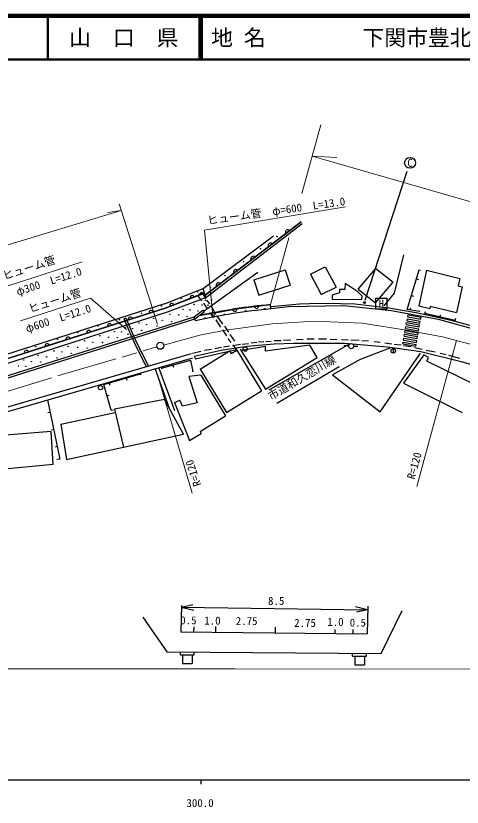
# Model space of a CAD drawing. Units: millimetres, scale not verified. Extents: x 40000 to 680000, y 20000 to 380000.
# Drawn here: x 325655 to 427870, y 198715 to 380000 of the extents above; entities that cross this region are included whole.
import ezdxf
from ezdxf.enums import TextEntityAlignment as Align

# ---------------------------------------------------------------- set-up
doc = ezdxf.new("R2010")
doc.units = ezdxf.units.MM
doc.header["$LTSCALE"] = 1000
doc.linetypes.add('CHAIN', pattern=[18.5, 12, -1.5, 3.5, -1.5])
for name, color, linetype, lineweight in [('M-BGD', 7, 'Continuous', 25), ('M-BMK', 2, 'CHAIN', 13), ('M-BMK-SRVR', 3, 'Continuous', 25), ('M-STR-HTXT', 7, 'Continuous', 13), ('M-STR-STRC', 7, 'Continuous', 25), ('M-TTL', 2, 'Continuous', 140), ('M-TTL-BAND', 7, 'Continuous', 25), ('M-TTL-LINE', 7, 'Continuous', 50), ('M-TTL-TXT', 7, 'Continuous', 50)]:
    doc.layers.add(name, color=color, linetype=linetype, lineweight=lineweight)
doc.styles.add('ＭＳ ゴシック', font='')
doc.styles.get('ＭＳ ゴシック').set_extended_font_data('MS Gothic')

msp = doc.modelspace()

# ---------------------------------------------------------------- linework, layer by layer
at = {"layer": 'M-BGD'}
for p, q in [((369017, 316001), (390962, 332827)), ((390962, 332827), (369017, 316001)), ((369181, 315496), (391266, 332430)), ((368525, 317514), (384680, 329631)), ((414427, 325250), (412322, 316464)), ((368852, 312528), (381055, 321244)), ((380190, 319491), (387325, 321809)), ((387325, 321809), (388458, 318320)), ((393143, 320820), (396528, 322513)), ((396528, 322513), (398984, 317833)), ((404058, 317385), (408107, 322131)), ((408107, 322131), (412056, 319012)), ((415304, 312757), (418033, 321774)), ((419711, 321711), (417930, 313602)), ((418033, 321774), (418361, 321722)), ((419711, 321711), (427307, 319812)), ((380190, 319491), (381324, 316002)), ((393143, 320820), (395599, 316141)), ((417420, 319748), (417898, 319603)), ((427307, 319812), (426942, 318153)), ((359694, 314025), (368525, 317514)), ((369181, 315496), (368525, 317514)), ((381324, 316002), (388458, 318320)), ((395599, 316141), (398984, 317833)), ((401008, 317340), (399780, 317307)), ((399780, 317307), (399780, 316543)), ((401042, 318700), (401008, 317340)), ((402369, 317804), (401042, 318700)), ((403962, 316809), (402369, 317804)), ((404058, 317385), (408007, 314266)), ((408007, 314266), (412056, 319012)), ((427862, 317923), (426565, 312016)), ((426942, 318153), (427862, 317923)), ((360050, 313090), (368871, 316448)), ((368853, 316505), (360101, 313108)), ((360406, 312156), (369181, 315496)), ((367334, 315941), (368197, 316704)), ((368264, 314679), (367334, 315941)), ((368197, 316704), (369160, 315144)), ((399780, 316543), (398088, 316045)), ((398088, 316045), (398088, 315082)), ((404991, 315780), (403962, 316809)), ((404892, 315017), (404991, 315780)), ((412322, 316464), (409942, 313581)), ((416261, 315920), (416739, 315775)), ((301459, 295403), (359796, 314061)), ((368645, 314165), (369525, 312821)), ((369326, 314879), (370023, 314016)), ((370288, 313651), (371085, 312257)), ((380344, 313426), (383980, 313843)), ((384069, 312847), (383980, 313843)), ((384134, 313444), (390632, 313993)), ((390632, 313993), (395116, 314176)), ((395116, 314176), (400013, 314130)), ((398088, 315082), (404892, 315017)), ((400013, 314130), (403261, 313993)), ((403261, 313993), (411041, 313124)), ((408106, 315295), (410606, 315295)), ((408106, 312795), (408106, 315295)), ((410606, 315295), (410606, 312795)), ((301668, 294420), (360101, 313108)), ((301877, 293437), (360406, 312156)), ((360101, 313108), (330885, 303764)), ((366502, 311063), (368495, 312556)), ((366653, 310587), (368795, 312155)), ((367661, 311325), (371642, 312059)), ((368495, 312556), (368795, 312155)), ((370039, 312008), (370952, 310830)), ((371642, 312059), (376110, 312858)), ((376110, 312858), (380344, 313426)), ((388115, 313307), (384069, 312847)), ((400745, 313536), (388115, 313307)), ((411681, 312437), (400745, 313536)), ((410606, 312795), (408106, 312795)), ((411041, 313124), (417355, 312026)), ((422755, 310332), (411681, 312437)), ((418067, 312239), (415304, 312757)), ((415987, 312629), (416079, 313120)), ((417355, 312026), (425363, 310287)), ((417930, 313602), (420453, 312971)), ((418067, 312239), (418171, 312532)), ((419346, 311824), (419449, 312256)), ((426290, 310235), (419346, 311824)), ((420572, 313514), (420453, 312971)), ((420572, 313514), (426565, 312016)), ((286023, 285647), (366502, 311063)), ((286174, 285170), (366653, 310587)), ((350857, 310733), (350380, 310578)), ((366813, 310109), (366502, 311063)), ((372578, 308706), (371516, 310332)), ((371616, 311361), (373010, 309369)), ((437032, 306397), (422755, 310332)), ((422818, 311030), (422929, 311517)), ((425363, 310287), (441059, 306031)), ((426290, 310235), (426428, 310736)), ((373408, 308871), (374370, 307544)), ((374005, 306714), (373043, 308075)), ((374636, 306980), (375764, 305453)), ((375001, 305188), (374304, 306084)), ((375246, 304656), (376246, 303425)), ((375325, 304508), (377117, 304790)), ((377498, 304790), (378959, 304973)), ((378585, 304330), (384792, 304828)), ((379540, 305089), (380834, 305205)), ((381265, 305288), (382460, 305371)), ((382892, 305421), (384120, 305487)), ((383638, 294315), (402224, 304902)), ((384792, 304828), (389339, 304994)), ((384850, 305587), (386443, 305653)), ((386924, 305703), (388633, 305769)), ((389339, 304994), (400888, 305027)), ((389961, 305852), (391471, 305919)), ((392301, 305968), (393993, 305985)), ((394972, 305985), (396814, 306002)), ((397627, 305952), (399137, 305852)), ((400199, 305819), (401726, 305803)), ((400888, 305027), (410778, 304197)), ((402407, 305786), (404265, 305686)), ((404879, 305653), (406439, 305570)), ((407733, 305388), (409061, 305272)), ((410139, 305072), (411782, 304873)), ((412313, 304774), (413923, 304608)), ((330885, 303764), (301668, 294420)), ((366082, 302716), (368023, 303197)), ((366472, 302040), (372711, 303401)), ((366764, 301460), (376127, 303572)), ((367849, 299078), (374582, 303286)), ((368869, 303413), (370479, 303662)), ((371242, 303811), (372753, 304093)), ((372711, 303401), (378585, 304330)), ((373184, 304176), (374611, 304409)), ((374582, 303286), (374980, 302634)), ((374980, 302634), (376246, 303425)), ((376246, 303425), (381922, 294121)), ((377034, 303641), (382842, 294481)), ((382842, 304239), (377253, 303296)), ((392964, 304537), (382809, 303210)), ((382809, 303210), (382842, 304239)), ((394657, 301716), (392964, 304537)), ((401864, 304371), (400749, 304434)), ((403062, 304310), (403979, 304267)), ((403979, 304267), (403062, 304310)), ((411716, 304039), (404481, 301285)), ((410778, 304197), (418379, 303069)), ((412075, 303754), (412075, 302754)), ((414471, 304458), (416196, 304226)), ((416976, 304010), (418686, 303662)), ((418379, 303069), (427605, 300845)), ((419648, 303446), (421656, 303048)), ((282805, 278517), (365897, 302627)), ((283218, 277596), (366176, 301667)), ((358991, 299249), (365659, 301080)), ((365499, 301036), (365540, 300884)), ((365659, 301080), (366212, 298558)), ((366472, 302040), (366764, 301460)), ((382842, 294481), (394657, 301716)), ((404481, 301285), (398208, 297734)), ((409127, 289270), (418354, 302745)), ((419117, 302314), (414471, 295875)), ((420146, 301716), (419117, 302314)), ((419748, 300920), (420146, 301716)), ((422867, 302699), (424228, 302401)), ((424759, 302235), (427248, 301554)), ((360810, 290081), (357598, 299178)), ((362057, 289507), (358422, 299417)), ((358991, 299249), (359009, 299119)), ((361641, 299977), (361774, 299494)), ((385397, 291229), (399668, 299692)), ((430998, 295377), (419748, 300920)), ((427605, 300845), (436068, 298356)), ((345794, 295518), (354189, 298005)), ((354189, 298005), (354237, 297729)), ((368015, 297651), (365293, 297385)), ((365293, 297385), (367218, 291378)), ((366212, 298558), (366030, 298515)), ((367849, 299078), (373922, 289121)), ((368015, 297651), (373665, 288388)), ((398208, 297734), (409127, 289270)), ((347487, 289645), (345794, 295518)), ((347062, 295893), (347204, 295414)), ((350897, 297030), (351039, 296550)), ((414471, 295875), (427879, 289138)), ((373922, 289121), (381922, 294121)), ((332888, 292000), (335730, 278439)), ((346536, 292944), (347016, 293083)), ((359701, 292129), (348218, 289872)), ((364016, 284164), (359701, 292129)), ((361975, 291411), (363203, 291942)), ((363833, 290615), (363203, 291942)), ((361975, 291411), (365459, 282683)), ((367218, 291378), (363833, 290615)), ((333488, 289135), (332999, 289032)), ((335938, 286420), (348388, 289166)), ((347487, 289645), (347932, 289722)), ((348218, 289872), (350310, 281205)), ((367882, 284773), (373665, 288388)), ((333748, 284761), (307064, 282637)), ((334212, 277327), (333748, 284761)), ((334309, 285220), (333819, 285117)), ((335938, 286420), (337266, 278389)), ((367882, 284773), (368075, 284318)), ((337266, 278389), (364016, 284164)), ((365459, 282683), (368075, 284318)), ((335129, 281305), (334640, 281202)), ((335730, 278439), (335080, 278330)), ((306630, 274629), (334212, 277327)), ((363563, 244929), (363431, 238889)), ((363554, 244505), (366219, 245137)), ((363554, 244505), (406227, 243924)), ((363554, 244505), (366409, 243851)), ((406227, 243924), (403440, 244581)), ((406227, 243924), (403672, 243386)), ((406244, 244730), (406111, 238458)), ((409297, 233911), (414143, 243735)), ((354768, 242241), (360211, 234276)), ((366393, 240051), (366380, 238859)), ((371371, 240067), (371371, 238809)), ((385078, 239968), (385044, 238671)), ((398710, 239428), (398699, 238533)), ((402826, 239412), (402837, 238491)), ((363431, 238889), (406111, 238458)), ((360211, 234276), (409297, 233911)), ((363339, 233596), (363339, 234253)), ((366492, 233596), (366492, 234229)), ((402792, 233305), (402792, 233936)), ((405945, 233305), (405945, 233936)), ((363339, 233596), (366492, 233596)), ((363837, 233596), (363837, 231637)), ((366061, 233596), (366061, 231637)), ((402792, 233305), (405945, 233305)), ((403290, 233305), (403290, 231347)), ((405514, 233305), (405514, 231347)), ((363837, 231637), (366061, 231637)), ((403290, 231347), (405514, 231347))]:
    msp.add_line(p, q, dxfattribs=at)
for centre, radius in [((385497, 329439), 50), ((381685, 326625), 50), ((377791, 323707), 50), ((373583, 320457), 50), ((370164, 317732), 50), ((367337, 316737), 50), ((363523, 315228), 50), ((366500, 313871), 50), ((368268, 313753), 50), ((369027, 314846), 50), ((369666, 313708), 50), ((370472, 314892), 50), ((405478, 314302), 200), ((354436, 311853), 50), ((359014, 313494), 50), ((363903, 312758), 50), ((365555, 312641), 50), ((367367, 312385), 50), ((378307, 312539), 50), ((382633, 312945), 50), ((349386, 310366), 50), ((357196, 310694), 50), ((359180, 310263), 50), ((360924, 311636), 50), ((362969, 311494), 50), ((364872, 311075), 50), ((369002, 310783), 50), ((373435, 311628), 50), ((344475, 308924), 50), ((350731, 308593), 50), ((352428, 308338), 50), ((353894, 309621), 50), ((355636, 309226), 50), ((357991, 308954), 50), ((361327, 309923), 50), ((339852, 307422), 50), ((344891, 306696), 50), ((346877, 306381), 50), ((348239, 307630), 50), ((349822, 307606), 50), ((351343, 307063), 50), ((354447, 307918), 50), ((335125, 305886), 50), ((341381, 305555), 50), ((343227, 305195), 50), ((345504, 305166), 50), ((348910, 306273), 50), ((402463, 304338), 600), ((330172, 304219), 50), ((334406, 303251), 50), ((336207, 303029), 50), ((337569, 304278), 50), ((339786, 304077), 50), ((342039, 303886), 50), ((378200, 303654), 500), ((412075, 303254), 500), ((327444, 301142), 50), ((330711, 302204), 50), ((332697, 301888), 50), ((335087, 301628), 50), ((338354, 302689), 50), ((326267, 299799), 50), ((327918, 299683), 50), ((329186, 300748), 50), ((331324, 300674), 50), ((345038, 294844), 500)]:
    msp.add_circle(centre, radius, dxfattribs=at)
for centre, radius, start, end in [((387925, 330498), 500, 37.47899, 217.47899), ((383957, 327456), 500, 37.47899, 217.47899), ((379989, 324414), 500, 37.47899, 217.47899), ((376021, 321371), 500, 37.47899, 217.47899), ((372053, 318329), 500, 37.47899, 217.47899), ((366053, 315418), 500, 21.211, 201.211), ((361392, 313609), 500, 21.211, 201.211), ((395396, 185705), 128645, 95.09081, 102.45029), ((356658, 312007), 500, 17.73566, 197.73566), ((395396, 185705), 127645, 95.09081, 102.93978), ((370866, 311916), 500, 190.45271, 10.45271), ((375788, 312800), 500, 190.11782, 9.286), ((380742, 313472), 500, 186.74964, 6.53216), ((464774, 357933), 123808, 202.48756, 208.09548), ((464774, 357933), 123308, 202.50579, 208.14451), ((351895, 310484), 500, 17.73566, 197.73566), ((347133, 308961), 500, 17.73566, 197.73566), ((337608, 305915), 500, 17.73566, 197.73566), ((342371, 307438), 500, 17.73566, 197.73566), ((332846, 304391), 500, 17.73566, 197.73566), ((328084, 302868), 500, 17.73566, 197.73566)]:
    msp.add_arc(centre, radius, start, end, dxfattribs=at)
at = {"layer": 'M-BMK'}
for p, q in [((384348, 309429), (393958, 310024)), ((393958, 310024), (404986, 309612)), ((373732, 307964), (384348, 309429)), ((404986, 309612), (415554, 307948)), ((359503, 304585), (368104, 306912)), ((368104, 306912), (373732, 307964)), ((415554, 307948), (423381, 306500)), ((423381, 306500), (443699, 300963)), ((337033, 298034), (357965, 304154)), ((304635, 288196), (337033, 298034))]:
    msp.add_line(p, q, dxfattribs=at)
at = {"layer": 'M-BMK-SRVR'}
msp.add_circle((358723, 304410), 800, dxfattribs=at)
at = {"layer": 'M-STR-HTXT'}
for p, q in [((391121, 339264), (395514, 355005)), ((393522, 347867), (434043, 336152)), ((393522, 347867), (399204, 347581)), ((281189, 314530), (349813, 335432)), ((349813, 335432), (346675, 334957)), ((358061, 309376), (349348, 336902)), ((368882, 330936), (401188, 336244)), ((370712, 312083), (368882, 330936)), ((388192, 329151), (383980, 313843)), ((323883, 318118), (340845, 323629)), ((342770, 315340), (326710, 310122)), ((351036, 308111), (342770, 315340)), ((426568, 305632), (417478, 272180)), ((358110, 297728), (366022, 270647)), ((281541, 230436), (375806, 230436)), ((375806, 230436), (468789, 230253))]:
    msp.add_line(p, q, dxfattribs=at)
at = {"layer": 'M-STR-STRC'}
for p, q in [((405672, 314828), (415282, 344389)), ((415240, 310159), (415320, 310603)), ((415240, 310159), (418201, 309621)), ((415320, 310603), (418282, 310065)), ((415401, 311047), (415482, 311492)), ((415401, 311047), (418363, 310510)), ((415482, 311492), (418443, 310954)), ((418201, 309621), (418282, 310065)), ((418363, 310510), (418443, 310954)), ((414917, 308382), (414998, 308826)), ((414917, 308382), (417879, 307844)), ((414998, 308826), (417959, 308288)), ((415078, 309270), (415159, 309715)), ((415078, 309270), (418040, 308733)), ((415159, 309715), (418121, 309177)), ((417879, 307844), (417959, 308288)), ((418040, 308733), (418121, 309177)), ((414594, 306605), (414675, 307049)), ((414594, 306605), (417556, 306067)), ((414675, 307049), (417637, 306511)), ((414756, 307493), (414836, 307938)), ((414756, 307493), (417717, 306956)), ((414836, 307938), (417798, 307400)), ((417556, 306067), (417637, 306511)), ((417717, 306956), (417798, 307400)), ((414272, 304828), (414352, 305272)), ((414272, 304828), (417233, 304290)), ((414352, 305272), (417314, 304734)), ((414433, 305716), (414514, 306161)), ((414433, 305716), (417395, 305179)), ((414514, 306161), (417475, 305623)), ((417233, 304290), (417314, 304734)), ((417395, 305179), (417475, 305623))]:
    msp.add_line(p, q, dxfattribs=at)
msp.add_circle((415941, 346321), 1250, dxfattribs=at)
at = {"layer": 'M-TTL'}
msp.add_line((680000, 380000), (40000, 380000), dxfattribs=at)
at = {"layer": 'M-TTL-BAND'}
for p, q in [((40000, 205000), (579000, 205000)), ((368000, 205000), (368000, 204000))]:
    msp.add_line(p, q, dxfattribs=at)
at = {"layer": 'M-TTL-LINE'}
for p, q in [((333000, 380000), (333000, 370000)), ((367750, 380000), (367750, 370000)), ((368250, 380000), (368250, 370000)), ((40000, 370000), (680000, 370000))]:
    msp.add_line(p, q, dxfattribs=at)

# ---------------------------------------------------------------- texts
at = {"layer": 'M-BGD', "style": 'ＭＳ ゴシック'}
msp.add_text('H', height=1833, dxfattribs=at).set_placement((409356, 314045), align=Align.MIDDLE_CENTER)
msp.add_text('市道和久恋川線', height=1833, rotation=30.46, dxfattribs=at).set_placement((391904, 295819), align=Align.BOTTOM_CENTER)
for s, p in [('8.5', (385285, 244506)), ('0.5', (365173, 240059)), ('1.0', (370682, 239993)), ('2.75', (378515, 239893)), ('2.75', (391890, 239462)), ('1.0', (398859, 239694)), ('0.5', (403971, 239528))]:
    msp.add_text(s, height=1833, dxfattribs=at).set_placement(p, align=Align.BOTTOM_CENTER)
at = {"layer": 'M-STR-HTXT', "style": 'ＭＳ ゴシック'}
msp.add_text('ヒューム管\u3000φ=600\u3000L=13.0', height=1833, rotation=8.001, dxfattribs=at).set_placement((385286, 335328), align=Align.MIDDLE_CENTER)
for s, rotation, p in [('ヒューム管', 18, (329128, 320898)), ('φ300\u3000L=12.0', 18, (333681, 317766)), ('ヒューム管', 18, (335035, 313364)), ('φ600\u3000L=12.0', 18, (335813, 309313)), ('R=120', 74.21, (418308, 276558)), ('R=120', 108.427, (367662, 275695))]:
    msp.add_text(s, height=1833, rotation=rotation, dxfattribs=at).set_placement(p, align=Align.BOTTOM_CENTER)
at = {"layer": 'M-STR-STRC', "style": 'ＭＳ ゴシック'}
msp.add_text('C', height=1833, rotation=0.372, dxfattribs=at).set_placement((415941, 346321), align=Align.MIDDLE_CENTER)
at = {"layer": 'M-TTL-BAND', "style": 'ＭＳ ゴシック'}
msp.add_text('300.0', height=1833, dxfattribs=at).set_placement((367844, 198195), align=Align.BOTTOM_CENTER)
at = {"layer": 'M-TTL-TXT', "style": 'ＭＳ ゴシック'}
msp.add_text('山\u3000口\u3000県', height=3666, dxfattribs=at).set_placement((350375, 375000), align=Align.MIDDLE_CENTER)
for s, p in [('地 名', (370380, 375000)), ('下関市豊北町大字神田上', (405024, 375000))]:
    msp.add_text(s, height=3666, dxfattribs=at).set_placement(p, align=Align.MIDDLE_LEFT)

doc.saveas('drawing.dxf')
